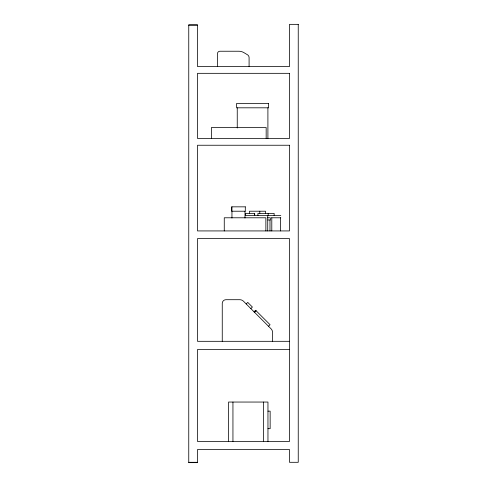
<?xml version="1.0" encoding="UTF-8"?>
<svg xmlns="http://www.w3.org/2000/svg" width="487" height="487" viewBox="0 0 487 487"><rect width="100%" height="100%" fill="white"/><g stroke="black" fill="none" stroke-linecap="round" stroke-linejoin="round"><path stroke-width="0.73" d="M246.203 303.949L247.755 302.403L252.4 307.047L250.848 308.594M254.123 311.869L255.669 310.316L270.06 324.707L268.514 326.26M254.184 311.93L255.736 310.383M254.579 312.325L256.125 310.773M188.755 25.3L197.515 25.3M280.804 215.601L245.491 215.601L245.491 213.409L254.701 213.409L254.701 215.601M267.594 217.786L270.346 217.786L270.346 219.978L267.838 219.978M271.527 217.786L280.804 217.786M289.485 341.314L197.515 341.314L197.515 238.587L289.485 238.587L289.485 441.466L197.515 441.466L197.515 349.496L289.485 349.496M267.96 411.156L270.145 411.156L270.145 428.676L267.96 428.676M188.755 462.303L197.515 462.303M280.542 217.786L280.542 230.929M274.144 215.601L274.144 213.409L257.909 213.409L257.909 215.601M272.617 341.314L272.617 332.676A5.57 5.57 0 0 0 270.985 328.731L243.555 301.301A5.436 5.436 0 0 0 239.707 299.706L225.944 299.706A3.689 3.689 0 0 0 222.255 303.401L222.255 341.314M271.795 217.786L271.795 230.929M269.981 219.978L269.981 230.929M268.185 213.409L268.185 215.601M267.96 441.466L267.96 402.049L228.543 402.049L228.543 441.466M267.905 107.81L267.905 138.466M267.728 215.601L267.728 230.929M266.164 138.466L266.164 127.521L211.419 127.521L211.419 138.466M265.872 230.929L265.872 217.786L224.263 217.786L224.263 230.929M265.531 213.409L265.531 211.218L249.466 211.218L249.466 213.409M263.491 402.049L263.491 441.466M259.796 211.218L259.796 213.409M254.47 213.409L254.47 215.601M249.088 66.567L249.088 57.667A3.409 3.409 0 0 0 247.426 54.739L243.957 52.663A10.057 10.057 0 0 0 238.794 51.238L219.905 51.238A2.423 2.423 0 0 0 217.482 53.655L217.482 66.567M244.991 211.218L244.991 218.042M237.248 107.81L237.248 128.002M232.944 402.049L232.944 441.466M231.952 206.841L231.952 218.042M298.245 24.35L289.485 24.35L289.485 66.567L197.515 66.567L197.515 24.697L188.755 24.697L188.755 462.65L197.515 462.65L197.515 449.513L289.485 449.513L289.485 462.303L298.245 462.303L298.245 24.35M289.485 73.33L197.515 73.33L197.515 138.466L289.485 138.466L289.485 73.33M268.538 103.433L236.609 103.433L236.609 107.81L268.538 107.81L268.538 103.433M289.485 145.242L197.515 145.242L197.515 230.929L289.485 230.929L289.485 145.242M245.302 206.841L231.642 206.841L231.642 211.218L245.302 211.218L245.302 206.841"/></g></svg>
